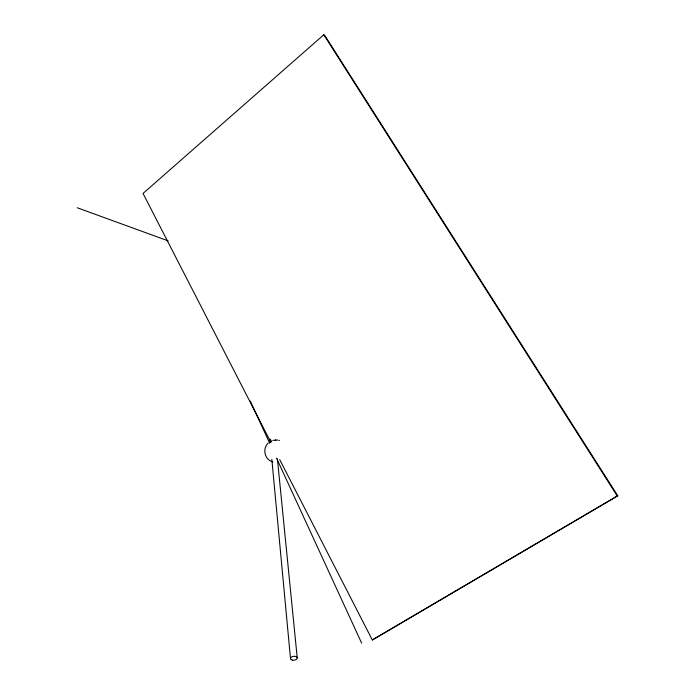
<?xml version="1.0" encoding="UTF-8"?>
<svg xmlns="http://www.w3.org/2000/svg" width="695" height="695" viewBox="0 0 695 695"><rect width="100%" height="100%" fill="white"/><g stroke="black" fill="none" stroke-linecap="round" stroke-linejoin="round"><path stroke-width="1.04" d="M268.244 443.045C262.406 448.232 264.369 459.013 271.841 461.593M279.72 459.63L372.32 639.982L617.759 495.778L324.791 35.471L323.792 34.75L143.04 193.445L270.807 442.272M372.32 639.982L617.759 495.778M272.788 440.387L277.757 440.074M275.88 439.926L275.281 439.944M278.877 440.317L279.494 440.508M271.71 461.541L272.814 461.923M77.241 207.762L168.181 240.878M323.792 34.75L617.195 495.917M270.685 439.857L271.684 441.785M250.287 401.058L269.756 443.384M276.549 458.153L361.678 643.196M277.401 458.83L297.225 657.835M269.921 438.936L270.233 442.298M271.841 459.386L290.51 658.712M292.221 660.111A3.388 1.955 -6.8 0 0 297.243 657.974A3.388 1.955 -6.8 0 0 292.135 656.714A3.388 1.955 -6.8 0 0 292.221 660.111"/></g></svg>
